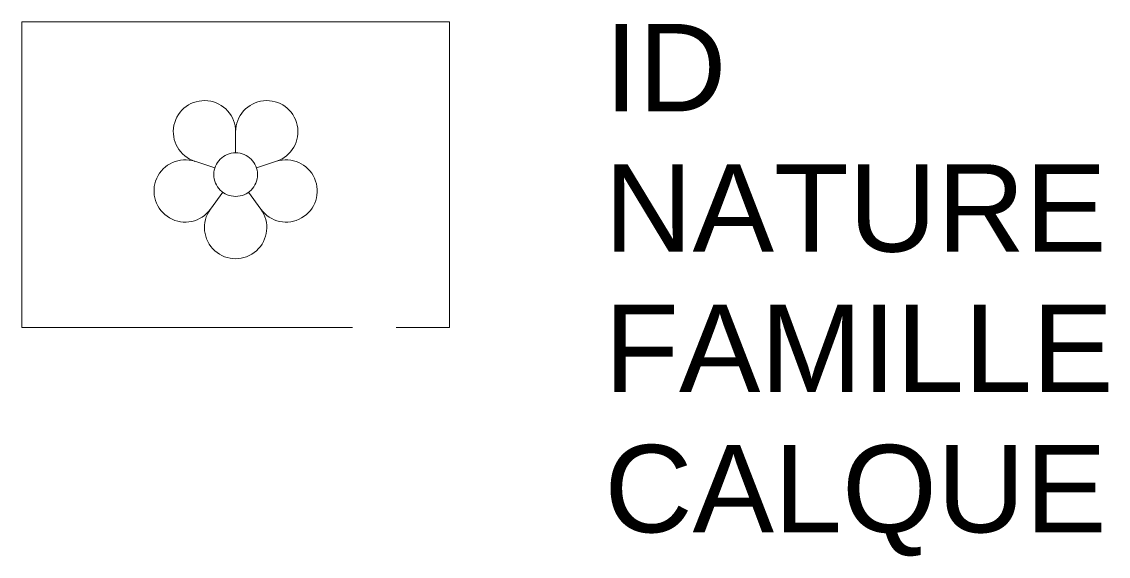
# Model space of a CAD drawing. Header units: metres. Extents: x 3121.56 to 3124.04, y 1719.3 to 1720.52.
import ezdxf

# ---------------------------------------------------------------- set-up
doc = ezdxf.new("R2010")
doc.units = ezdxf.units.M
doc.linetypes.add('Socle_Continu', pattern=[2.5, 2.5, 0])
doc.layers.add('JARDI_SCS', color=82, linetype='Socle_Continu', lineweight=13)
doc.styles.get("Standard").update_dxf_attribs({"font": 'arial.ttf'})

msp = doc.modelspace()

# ---------------------------------------------------------------- linework, layer by layer
at = {"layer": 'JARDI_SCS', "linetype": 'Socle_Continu'}
for p, q in [((3122.0492, 1720.27), (3122.0492, 1720.2219)), ((3122.0017, 1720.1873), (3121.9559, 1720.2022)), ((3122.0968, 1720.1873), (3122.1426, 1720.2022)), ((3122.0199, 1720.1314), (3121.9916, 1720.0925)), ((3122.0786, 1720.1314), (3122.1069, 1720.0925))]:
    msp.add_line(p, q, dxfattribs=at)
at = {"layer": 'JARDI_SCS', "linetype": 'Socle_Continu', "flags": 128}
msp.add_lwpolyline([(3121.5601, 1719.8219), (3121.5601, 1720.5219), (3122.5384, 1720.5219), (3122.5384, 1719.8219)], close=True, dxfattribs=at)
at = {"layer": 'JARDI_SCS', "linetype": 'Socle_Continu'}
msp.add_circle((3122.0492, 1720.1719), 0.05, dxfattribs=at)
for centre, start, end in [((3121.978, 1720.27), 359.9728, 252.02), ((3122.1205, 1720.27), 288, 180), ((3121.978, 1720.27), 305.981, 306.019), ((3121.9339, 1720.1344), 72, 324.0094), ((3122.1646, 1720.1344), 215.9822, 108.0238), ((3122.1646, 1720.1344), 161.9874, 162.0126), ((3122.0492, 1720.0506), 144, 36)]:
    msp.add_arc(centre, 0.0713, start, end, dxfattribs=at)

# ---------------------------------------------------------------- texts
at = {"layer": 'JARDI_SCS', "linetype": 'Socle_Continu', "flags": 9}
for tag, p, s in [('ID', (3122.8924, 1720.3167), 'TP_1208'), ('NATURE', (3122.8924, 1719.9954), 'Jardinière'), ('FAMILLE', (3122.8924, 1719.6741), 'Jardin'), ('CALQUE', (3122.8924, 1719.3528), 'JARDI_SCS')]:
    msp.add_attdef(tag, p, s, height=0.2, dxfattribs=at)

doc.saveas('drawing.dxf')
